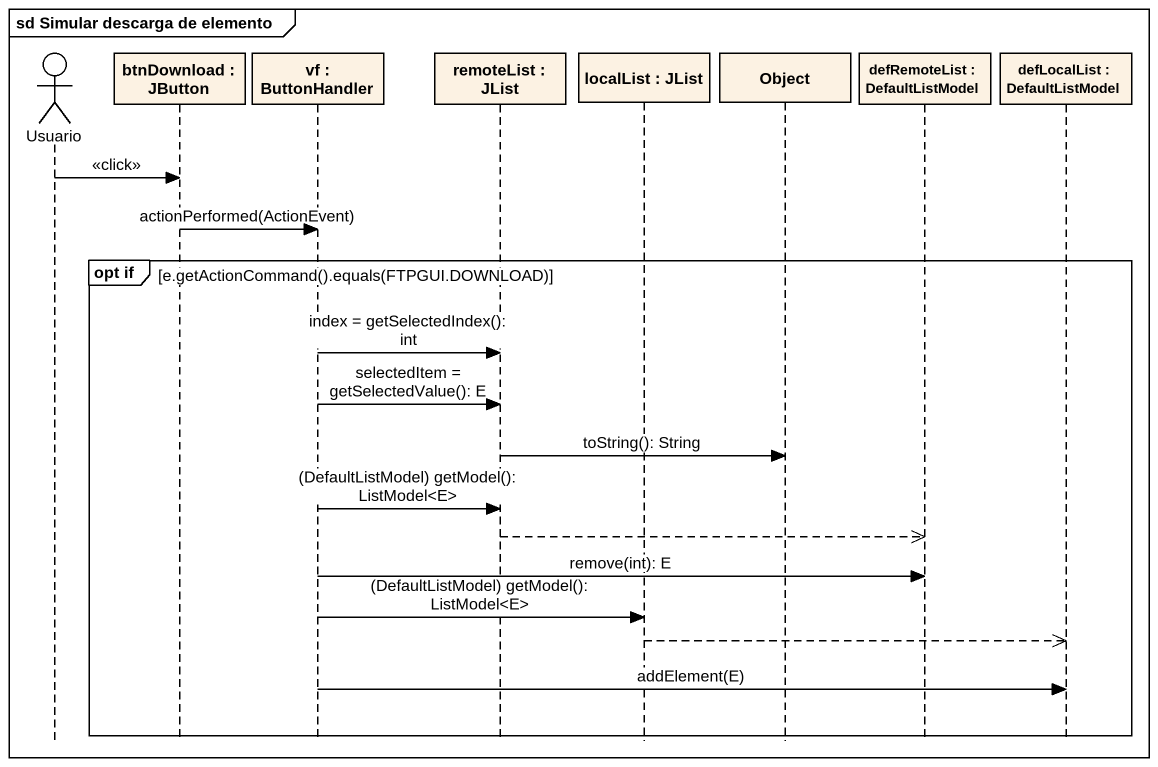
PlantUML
@startuml
mainframe sd Simular descarga de elemento
hide footbox
actor Usuario
participant "btnDownload : JButton" as btnDownload
participant "vf : ButtonHandler" as vf
participant "remoteList : JList" as remoteList
participant "localList : JList" as localList
participant "Object" as Object_
participant "defRemoteList : DefaultListModel" as defRemoteList
participant "defLocalList : DefaultListModel" as defLocalList

Usuario -> btnDownload : <<click>>
btnDownload -> vf : actionPerformed(ActionEvent)
group opt if [e.getActionCommand().equals(FTPGUI.DOWNLOAD)]
  vf -> remoteList : index = getSelectedIndex(): int
  vf -> remoteList : selectedItem = getSelectedValue(): E
  remoteList -> Object_ : toString(): String
  vf -> remoteList : (DefaultListModel) getModel(): ListModel<E>
  remoteList -->> defRemoteList
  vf -> defRemoteList : remove(int): E
  vf -> localList : (DefaultListModel) getModel(): ListModel<E>
  localList -->> defLocalList
  vf -> defLocalList : addElement(E)
end
@enduml
